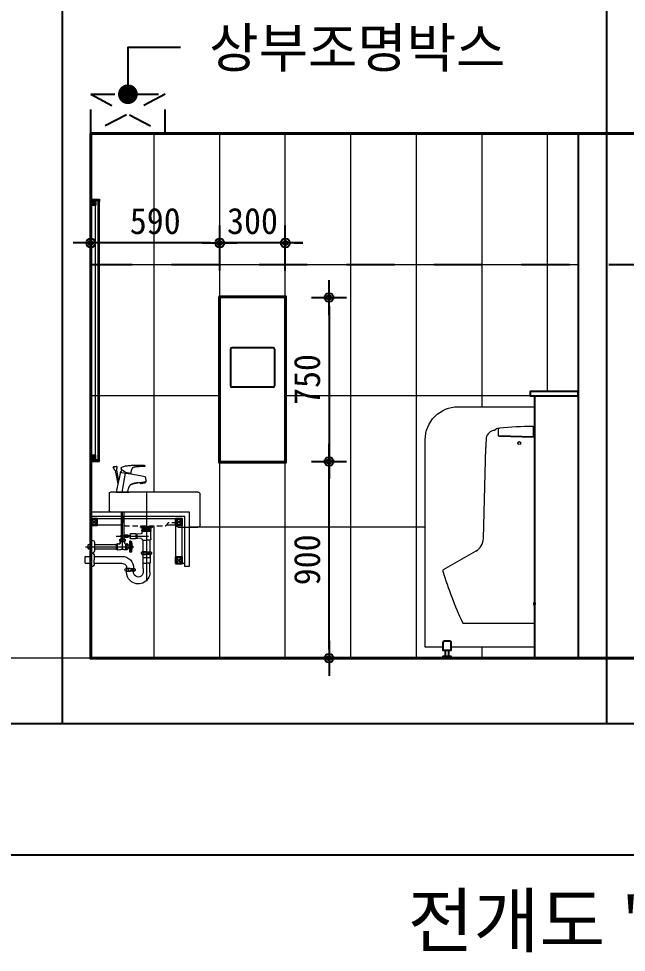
# Model space of a CAD drawing. Header units: millimetres. Extents: x -423835 to -174325, y -1379898 to -1311126.
# Drawn here: x -399246 to -396466, y -1344097 to -1339826 of the extents above; entities that cross this region are included whole.
import ezdxf
from ezdxf.enums import TextEntityAlignment as Align

# ---------------------------------------------------------------- set-up
doc = ezdxf.new("R2010")
doc.units = ezdxf.units.MM
doc.header["$LTSCALE"] = 100
doc.header["$MEASUREMENT"] = 0
doc.header["$PDSIZE"] = -10
for name, pattern in [('CEN', [62, 60, -1, 0, -1]), ('HID', [2, 1.1, -0.9]), ('HIDDEN', [0.375, 0.25, -0.125])]:
    doc.linetypes.add(name, pattern=pattern)
doc.layers.get('0').update_dxf_attribs({"linetype": 'CONTINUOUS'})
doc.layers.get('Defpoints').update_dxf_attribs({"color": 153, "linetype": 'CONTINUOUS'})
for name, color, linetype in [('A-AXIS-DIMS', 7, 'CONTINUOUS'), ('A-MKXS-LEAD', 7, 'CONTINUOUS'), ('AA-AXIS-LINE-1', 1, 'CONTINUOUS'), ('AA-ELE-2', 3, 'CONTINUOUS'), ('ELE-TOILET', 6, 'CONTINUOUS'), ('ELE_3', 4, 'CONTINUOUS'), ('HID', 1, 'HID'), ('방수', 7, 'HID')]:
    doc.layers.add(name, color=color, linetype=linetype)
for name, color, linetype, lineweight in [('A-CNTL', 1, 'CEN', 15), ('A-ELEV-LIN1', 2, 'CONTINUOUS', 40), ('A-ELEV-LIN2', 7, 'CONTINUOUS', 25), ('A-FLXM-SANI', 6, 'CONTINUOUS', 20), ('A-MKXS-TEXT1', 3, 'CONTINUOUS', 25), ('A-SECT-LIN2', 6, 'CONTINUOUS', 20), ('A-WAXK-PATT', 8, 'CONTINUOUS', 18), ('A-WAXM-CUBI', 6, 'CONTINUOUS', 20), ('A-XXXX-FIN2', 6, 'CONTINUOUS', 20), ('A-XXXX-SANI', 8, 'CONTINUOUS', 18), ('A-XXXX-STL', 3, 'CONTINUOUS', 25), ('A-XXXX-SYMB', 7, 'CONTINUOUS', 25), ('A-XXXX-TXT2', 3, 'CONTINUOUS', 25)]:
    doc.layers.add(name, color=color, linetype=linetype, lineweight=lineweight)
doc.styles.add('돋움체', font='')
doc.styles.add('맑은 고딕', font='malgun.ttf')
doc.styles.add('유형1', font='H2GTRM.TTF', dxfattribs={"width": 0.8, "height": 8})
doc.styles.get('돋움체').set_extended_font_data('DotumChe')
doc.dimstyles.new('SHL-1S', dxfattribs={"dimtxt": 2.5, "dimasz": 1, "dimexe": 2, "dimexo": 3, "dimgap": 1, "dimtad": 1, "dimdec": 0, "dimdsep": 46, "dimlunit": 6, "dimtxsty": '돋움체', "dimblk1": 'DIMDOT', "dimblk2": 'DIMDOT', "dimsah": 1, "dimcen": 2.5, "dimdle": 1.5, "dimclrt": 3, "dimadec": 0, "dimazin": 0, "dimtfac": 1, "dimtdec": 0, "dimtix": 1, "dimtmove": 2, "dimatfit": 3, "dimldrblk": 'DIMDOT', "dimfxl": 2, "dimtvp": 1, "dimtolj": 1, "dimtzin": 0, "dimarcsym": 0})

# ---------------------------------------------------------------- blocks, each defined once
blk = doc.blocks.new('dg')
at = {"layer": 'ELE-TOILET', "color": 6}
for p, q in [((-325804.7, 79353.9), (-325804.7, 79378.9)), ((-325789.7, 79353.9), (-325789.7, 79378.9))]:
    blk.add_line(p, q, dxfattribs=at)
blk.add_lwpolyline([(-325787.7, 79423.9), (-325806.7, 79423.9, 0.414214), (-325814.7, 79415.9), (-325814.7, 79378.9), (-325779.7, 79378.9), (-325779.7, 79415.9, 0.414214), (-325787.7, 79423.9)], format="xyb", dxfattribs=at)
blk.add_lwpolyline([(-325814.7, 79343.9), (-325779.7, 79343.9), (-325779.7, 79353.9), (-325814.7, 79353.9)], close=True, dxfattribs=at)
blk = doc.blocks.new('소변기_측면')
at = {"layer": 'A-WAXM-CUBI'}
for p, q in [((-110, 1014), (-110, 1011.3)), ((-333.7, 548), (-323.2, 964.6)), ((-369, 489), (-517.5, 404.3)), ((-425, 160), (-100, 160))]:
    blk.add_line(p, q, dxfattribs=at)
for points in [[(-517.5, 50), (-600, 50), (-600, 1000, -0.414214), (-450, 1150), (-100, 1150), (-100, 50), (-482.5, 50)], [(-282, 1042.3, -0.234802), (-267.1, 1052.1, -0.448928), (-266, 1051.1), (-266, 1018.9, 0.405474), (-263.1, 1015.9), (-100, 1011), (-100, 160)], [(-266, 1021.5, 0.405474), (-263.1, 1018.5), (-105, 1013.8), (-105, 1058, 0.414915), (-107, 1060, 0.022618), (-260.6, 1052.7, 0.387286), (-266, 1046.7)]]:
    blk.add_lwpolyline(points, format="xyb", dxfattribs=at)
blk.add_circle((-169.5, 984.1), 6.5, dxfattribs=at)
for centre, radius, start, end in [((-280.6, 1002.4), 40, 92.4909, 173.7099), ((107.6, -7920.5), 8971.3, 92.48891, 92.49087), ((176.6, 952), 500, 173.7099, 178.5507), ((-403.7, 549.8), 70, 299.6942, 358.5507), ((-515, 400), 5, 119.6942, 197.3398), ((1389.3, 994.6), 2000, 197.3398, 204.5718), ((-425, 165), 5, 204.5718, 270)]:
    blk.add_arc(centre, radius, start, end, dxfattribs=at)
for p in [(-107, 1060), (-107, 1060), (-105, 1058.3), (-176, 984.1), (-176, 984.1), (-169.5, 990.6), (-105, 1013.8)]:
    blk.add_point(p, dxfattribs=at)
at = {"layer": 'Defpoints'}
for p, q in [((-100, 243.3), (-100, 256.7)), ((-106.7, 250), (-93.3, 250))]:
    blk.add_line(p, q, dxfattribs=at)
at = {"layer": 'A-WAXM-CUBI', "xscale": -1}
blk.add_blockref('dg', (-326297.2, -79343.9), dxfattribs=at)
at = {"layer": 'Defpoints', "insert": (-111.5, 239.8), "char_height": 1.875, "attachment_point": 5, "style": '유형1'}
blk.add_mtext_dynamic_manual_height_columns('\\A1;대림요업 CU-511P', width=45.578, gutter_width=6.25, heights=[0], dxfattribs=at)
blk = doc.blocks.new('세면대(측면)')
at = {"layer": 'A-CNTL'}
for p, q in [((-255, 760), (-255, 352.8)), ((-145, 495.3), (-145, 670)), ((-195, 558.5, -2.9), (-263.5, 558.5, -2.9)), ((-116.6, 558.5, -2.9), (-195, 558.5, -2.9)), ((23.5, 510), (-196.9, 510))]:
    blk.add_line(p, q, dxfattribs=at)
at = {"layer": 'A-FLXM-SANI'}
for p, q in [((-139.3, 864.8), (-159.4, 850.8)), ((-142, 859.8), (-148, 858.8)), ((-140.2, 870), (-139.8, 868)), ((-117.3, 860.5), (-127.6, 811.8)), ((-111.4, 859.2), (-124.6, 797.1)), ((-116, 878.6), (-119, 877.7)), ((-102.8, 874.3), (-119, 877.7)), ((-110.7, 859.4), (-117.8, 860.9)), ((-117.4, 860.5), (-116.3, 860.3)), ((-112.4, 859.4), (-116.3, 860.3)), ((-116, 878.6), (-115.9, 878.6)), ((-112.4, 859.4), (-111.2, 859.2)), ((-105.2, 876.3), (-102.8, 874.3)), ((-105.2, 876.3), (-105.2, 876.3)), ((-159.4, 850.8), (-182.9, 846.6)), ((-143.4, 760), (-158.5, 845.8)), ((-141.8, 848.7), (-136.4, 849.7)), ((-127.6, 811.8), (-117, 760)), ((-249.8, 808.6), (-250.7, 803.7)), ((-227, 799.5), (-250.7, 803.7)), ((-249.8, 802.9), (-250.7, 803.7)), ((-226.2, 804.4), (-249.8, 808.6)), ((-249.8, 802.9), (-248, 802.6)), ((-229.8, 799.4), (-248, 802.6)), ((-230.3, 799.3), (-247.7, 802.4)), ((-229.8, 799.4), (-228.1, 799.1)), ((-228.1, 799.1), (-227, 799.5)), ((-226.2, 804.4), (-227, 799.5)), ((-225.7, 804.3), (-226.2, 804.4)), ((-500, 610), (-500, 750)), ((-490, 760), (-90, 760)), ((-114.6, 760), (-175.3, 760)), ((-85, 755), (-85, 675)), ((-151.3, 670), (-151.3, 546)), ((-138.6, 670), (-138.6, 546)), ((-400, 600), (-490, 600)), ((-277.4, 603.5, -2.9), (-282.5, 600.4, -2.9)), ((-282.5, 600.4, -2.9), (-255, 600.4, -2.9)), ((-282.5, 599.4, -2.9), (-282.5, 600.4, -2.9)), ((-272.5, 599.4, -2.9), (-282.5, 599.4, -2.9)), ((-280.7, 599.4, -2.9), (-280.7, 598.1, -2.9)), ((-237.5, 599.4, -2.9), (-272.5, 599.4, -2.9)), ((-227.5, 600.4, -2.9), (-255, 600.4, -2.9)), ((-237.5, 599.4, -2.9), (-227.5, 599.4, -2.9)), ((-232.5, 603.4, -2.9), (-227.5, 600.4, -2.9)), ((-229.3, 599.4, -2.9), (-229.3, 598.1, -2.9)), ((-227.5, 599.4, -2.9), (-227.5, 600.4, -2.9)), ((-280.2, 597.6, -2.9), (-275.2, 597.6, -2.9)), ((-275.7, 582, -2.9), (-275.7, 586.1, -2.9)), ((-275.2, 597.6, -2.9), (-255, 597.6, -2.9)), ((-275.2, 597.6, -2.9), (-275.2, 591.5, -2.9)), ((-274.2, 590.9, -2.9), (-275.2, 591.5, -2.9)), ((-275, 546.9, -2.9), (-275, 579.5, -2.9)), ((-274.2, 590.9, -2.9), (-272.8, 590.9, -2.9)), ((-255, 580.5, -2.9), (-274, 580.5, -2.9)), ((-272.8, 590.9, -2.9), (-255, 590.9, -2.9)), ((-272.5, 587.5, -2.9), (-272.5, 590.9, -2.9)), ((-272.4, 587.5, -2.9), (-255.2, 587.5, -2.9)), ((-269, 586.1, -2.9), (-269, 582, -2.9)), ((-269, 586.1, -2.9), (-261.6, 586.1, -2.9)), ((-269, 582, -2.9), (-261.6, 582, -2.9)), ((-268.4, 591.5, -2.9), (-268.4, 597.6, -2.9)), ((-268.4, 591.5, -2.9), (-261, 591.5, -2.9)), ((-261.6, 586.1, -2.9), (-261.6, 582, -2.9)), ((-261, 591.5, -2.9), (-261, 597.6, -2.9)), ((-234.8, 597.6, -2.9), (-255, 597.6, -2.9)), ((-237.2, 590.9, -2.9), (-255, 590.9, -2.9)), ((-237.6, 580.5, -2.9), (-255, 580.5, -2.9)), ((-237.6, 587.5, -2.9), (-254.8, 587.5, -2.9)), ((-249, 591.5, -2.9), (-249, 597.6, -2.9)), ((-241.6, 591.5, -2.9), (-249, 591.5, -2.9)), ((-241, 586.1, -2.9), (-248.4, 586.1, -2.9)), ((-248.4, 586.1, -2.9), (-248.4, 582, -2.9)), ((-241, 582, -2.9), (-248.4, 582, -2.9)), ((-241.6, 591.5, -2.9), (-241.6, 597.6, -2.9)), ((-241, 586.1, -2.9), (-241, 582, -2.9)), ((-238.2, 580.5, -2.9), (-237.6, 580.5, -2.9)), ((-237.6, 580.5, -2.9), (-237.2, 580.5, -2.9)), ((-237.5, 587.5, -2.9), (-237.5, 590.9, -2.9)), ((-236, 580.5, -2.9), (-237.5, 580.5, -2.9)), ((-235.8, 590.9, -2.9), (-237.2, 590.9, -2.9)), ((-235.8, 590.9, -2.9), (-234.8, 591.5, -2.9)), ((-235, 574.2, -2.9), (-235, 579.5, -2.9)), ((-229.8, 597.6, -2.9), (-234.8, 597.6, -2.9)), ((-234.8, 597.6, -2.9), (-234.8, 591.5, -2.9)), ((-234.3, 582, -2.9), (-234.3, 586.1, -2.9)), ((-230.5, 569.2, -2.9), (-214.5, 567.5, -2.9)), ((-212.5, 567.7, -2.9), (-207.4, 567.7, -2.9)), ((-212.3, 549.3, -2.9), (-212.3, 567.8, -2.9)), ((-211, 568.5, -2.9), (-211, 567.7, -2.9)), ((-207.3, 568.5, -2.9), (-211, 568.5, -2.9)), ((-207.4, 567.7, -2.9), (-207.4, 568.7, -2.9)), ((-207.4, 548.3, -2.9), (-207.4, 567.7, -2.9)), ((-206.6, 569.5, -2.9), (-181.4, 569.5, -2.9)), ((-179.9, 568, -2.9), (-179.9, 562.3, -2.9)), ((-179.9, 562.3, -2.9), (-179.9, 549, -2.9)), ((-168.7, 561, -2.9), (-179.9, 561, -2.9)), ((-179.9, 556, -2.9), (-168.7, 556, -2.9)), ((-168.7, 561, -2.9), (-173.3, 561, -2.9)), ((-173.3, 556, -2.9), (-168.7, 556, -2.9)), ((-157.7, 564.3, -2.9), (-168.8, 564.3, -2.9)), ((-154.4, 564.3, -2.9), (-157.7, 564.3, -2.9)), ((-137.1, 561, -2.9), (-154.5, 561, -2.9)), ((-154.5, 556, -2.9), (-137.1, 556, -2.9)), ((-136.6, 560.5, -2.9), (-137.1, 561, -2.9)), ((-137.1, 556, -2.9), (-136.6, 556.5, -2.9)), ((-136.6, 556.5, -2.9), (-136.6, 560.5, -2.9)), ((-273, 540.5, -2.9), (-255, 540.5, -2.9)), ((-270.9, 540.5, -2.9), (-270.9, 459.5, -2.9)), ((-237, 540.5, -2.9), (-255, 540.5, -2.9)), ((-239.1, 459.5, -2.9), (-239.1, 540.5, -2.9)), ((-231.1, 547.8, -2.9), (-214.5, 549.6, -2.9)), ((-212.3, 549.3, -2.9), (-207.4, 549.3, -2.9)), ((-211, 548.5, -2.9), (-211, 549.3, -2.9)), ((-207.3, 548.5, -2.9), (-211, 548.5, -2.9)), ((-181.4, 547.5, -2.9), (-206.6, 547.5, -2.9)), ((-185.9, 534), (-185.9, 510)), ((-185.3, 534.5), (-184.5, 534.5)), ((-184.5, 534.5), (-184, 535)), ((-184.5, 534.5), (-184.5, 510)), ((-184, 535), (-184, 510)), ((-184, 535), (-180.8, 535)), ((-184, 534.6), (-180.5, 534.6)), ((-184, 533.6), (-180.5, 533.6)), ((-184, 532.6), (-180.5, 532.6)), ((-184, 531.6), (-180.5, 531.6)), ((-184, 530.6), (-180.5, 530.6)), ((-184, 529.6), (-180.5, 529.6)), ((-184, 528.6), (-180.5, 528.6)), ((-184, 527.6), (-180.5, 527.6)), ((-184, 526.6), (-180.5, 526.6)), ((-184, 525.6), (-180.5, 525.6)), ((-184, 524.6), (-180.5, 524.6)), ((-184, 523.6), (-180.5, 523.6)), ((-184, 522.6), (-180.5, 522.6)), ((-184, 521.6), (-180.5, 521.6)), ((-184, 520.6), (-180.5, 520.6)), ((-184, 519.6), (-180.5, 519.6)), ((-184, 518.6), (-180.5, 518.6)), ((-184, 517.6), (-180.5, 517.6)), ((-184, 516.6), (-180.5, 516.6)), ((-184, 515.6), (-180.5, 515.6)), ((-184, 514.6), (-180.5, 514.6)), ((-184, 513.6), (-180.5, 513.6)), ((-184, 512.6), (-180.5, 512.6)), ((-180.5, 535.5), (-179, 535.5)), ((-180.5, 535.3), (-180.5, 535.5)), ((-180.5, 535.3), (-180.5, 510)), ((-179, 534.5), (-179, 535.5)), ((-179, 510), (-179, 534.5)), ((-173.9, 514.8), (-179, 514.8)), ((-173.9, 515.8), (-173.9, 514.8)), ((-173.9, 514.8), (-173.9, 505.3)), ((-169, 521.4), (-169.6, 520.4)), ((-168.8, 552.8, -2.9), (-157.5, 552.8, -2.9)), ((-160.9, 522), (-160.9, 522.8)), ((-160.9, 498), (-160.9, 522)), ((-160, 522), (-160.9, 522)), ((-160, 521.3), (-160.9, 521.3)), ((-160, 521.3), (-158.7, 522.2)), ((-160, 521.3), (-160, 522)), ((-157.5, 552.8, -2.9), (-154.4, 552.8, -2.9)), ((-138.6, 546), (-155.5, 546)), ((-155.5, 526.5), (-155.5, 534)), ((-134.5, 534), (-155.5, 534)), ((-154.2, 530), (-155.5, 530)), ((-154.2, 530), (-155.5, 527.9)), ((-154.2, 530), (-154.2, 534)), ((-134.5, 546), (-138.6, 546)), ((-135.7, 530), (-135.7, 534)), ((-134.5, 530), (-135.7, 530)), ((-135.7, 530), (-134.5, 527.9)), ((-134.5, 526.1), (-134.5, 534)), ((-117, 519.3), (-117, 522)), ((-17, 520.3), (-117, 520.3)), ((-117, 519.3), (-117, 500.8)), ((-17, 529), (-17, 491)), ((0, 540), (-6, 540)), ((0, 480), (0, 540)), ((11, 520.3), (0, 520.3)), ((0, 519.7), (0, 500.4)), ((1.5, 519.3), (0.5, 520.3)), ((1.5, 499.8), (1.5, 520.3)), ((1.5, 519.3), (12, 519.3)), ((12, 519.3), (11, 520.3)), ((11.9, 500.8), (11.9, 519.3)), ((-271.2, 487), (-275.5, 487)), ((-271.2, 487), (-275.5, 487)), ((-275.1, 475), (-275.5, 475)), ((-275.1, 475), (-255, 475)), ((-271.8, 475), (-271.8, 435.2)), ((-255, 487), (-271.2, 487)), ((-255, 487), (-271.2, 487)), ((-255, 487), (-238.7, 487)), ((-255, 487), (-238.7, 487)), ((-234.8, 475), (-255, 475)), ((-238.7, 487), (-234.5, 487)), ((-238.7, 487), (-234.5, 487)), ((-238.2, 475), (-238.2, 435.2)), ((-234.8, 475), (-234.5, 475)), ((-185.9, 486), (-185.9, 510)), ((-185.3, 485.5), (-184.5, 485.5)), ((-184.5, 485.5), (-184.5, 510)), ((-184.5, 485.5), (-184, 485)), ((-184, 511.6), (-180.5, 511.6)), ((-184, 510.6), (-180.5, 510.6)), ((-184, 485), (-184, 510)), ((-184, 509.5), (-180.5, 509.5)), ((-184, 508.5), (-180.5, 508.5)), ((-184, 507.5), (-180.5, 507.5)), ((-184, 506.5), (-180.5, 506.5)), ((-184, 505.5), (-180.5, 505.5)), ((-184, 504.5), (-180.5, 504.5)), ((-184, 503.5), (-180.5, 503.5)), ((-184, 502.5), (-180.5, 502.5)), ((-184, 501.5), (-180.5, 501.5)), ((-184, 500.5), (-180.5, 500.5)), ((-184, 499.5), (-180.5, 499.5)), ((-184, 498.5), (-180.5, 498.5)), ((-184, 497.5), (-180.5, 497.5)), ((-184, 496.5), (-180.5, 496.5)), ((-184, 495.5), (-180.5, 495.5)), ((-184, 494.5), (-180.5, 494.5)), ((-184, 493.5), (-180.5, 493.5)), ((-184, 492.5), (-180.5, 492.5)), ((-184, 491.5), (-180.5, 491.5)), ((-184, 490.5), (-180.5, 490.5)), ((-184, 489.5), (-180.5, 489.5)), ((-184, 488.5), (-180.5, 488.5)), ((-184, 487.5), (-180.5, 487.5)), ((-184, 486.5), (-180.5, 486.5)), ((-184, 485.5), (-180.5, 485.5)), ((-184, 485), (-180.8, 485)), ((-180.5, 484.7), (-180.5, 510)), ((-180.5, 484.5), (-180.5, 484.7)), ((-180.5, 484.5), (-179, 484.5)), ((-179, 484.5), (-179, 510)), ((-173.9, 505.3), (-179, 505.3)), ((-173.9, 504.3), (-173.9, 505.3)), ((-169, 498.7), (-169.6, 499.7)), ((-160, 498.8), (-160.9, 498.8)), ((-160.9, 497.3), (-160.9, 498)), ((-157.3, 498), (-160.9, 498)), ((-160, 498), (-160, 498.8)), ((-160, 498.8), (-158.7, 498)), ((-117, 498), (-117, 500.8)), ((-17, 499.8), (-117, 499.8)), ((-117, 499.8), (-117, 499.6)), ((-117, 498), (-117, 499.6)), ((-6, 480), (0, 480)), ((11, 499.8), (0, 499.8)), ((0.5, 499.8), (1.5, 500.8)), ((1.5, 500.8), (12, 500.8)), ((11, 499.8), (12, 500.8)), ((-271.8, 435.2), (-255, 435.2)), ((-270.9, 459.5, -2.9), (-239.1, 459.5, -2.9)), ((-270.9, 393), (-270.9, 433.6)), ((-238.2, 435.2), (-255, 435.2)), ((-239.1, 410.4), (-239.1, 433.6)), ((-16, 434.1), (-142.7, 434.1)), ((-16, 465.9), (-142.6, 465.9)), ((-16, 467.4), (-16, 450)), ((-16, 432.6), (-16, 450)), ((26.1, 465.9), (0, 465.9)), ((26.1, 434.1), (0, 434.1)), ((26.1, 434.1), (26.1, 465.9)), ((-239.1, 410.4), (-239.1, 393)), ((-196.3, 410.7), (-200.6, 410.7)), ((-200.2, 398.7), (-180.1, 398.7)), ((-196.8, 398.7), (-196.8, 398)), ((-180.1, 410.7), (-196.3, 410.7)), ((-195.9, 393), (-195.9, 396.4)), ((-180.1, 410.7), (-180, 410.7)), ((-179.9, 410.7), (-180, 410.7)), ((-179.9, 410.7), (-163.7, 410.7)), ((-159.8, 398.7), (-179.9, 398.7)), ((-164.1, 393), (-164.1, 398.7)), ((-163.7, 410.7), (-159.4, 410.7))]:
    blk.add_line(p, q, dxfattribs=at)
at = {"layer": 'A-FLXM-SANI', "elevation": -2.9}
for points in [[(-170.1, 561, -0.044238), (-169.9, 561.3, -0.189273), (-169.4, 561.5, -0.189273), (-169, 561.3, -0.101059), (-168.5, 560.6, -0.059302), (-168.2, 559.7, -0.045722), (-168.1, 558.5, -0.045722)], [(-168.1, 558.5, -0.045722), (-168.2, 557.3, -0.059302), (-168.5, 556.4, -0.101059), (-169, 555.8, -0.189273), (-169.4, 555.6, -0.189273), (-169.9, 555.8, -0.044238), (-170.1, 556, -0.059302)], [(-153.1, 561, 0.044238), (-153.3, 561.3, 0.189273), (-153.8, 561.5, 0.189273), (-154.2, 561.3, 0.101059), (-154.7, 560.6, 0.059302), (-155, 559.7, 0.045722), (-155.1, 558.5, 0.045722)], [(-155.1, 558.5, 0.045722), (-155, 557.3, 0.059302), (-154.7, 556.5, 0.101059), (-154.2, 555.8, 0.189273), (-153.8, 555.6, 0.189273), (-153.3, 555.8, 0.044238), (-153.1, 556, 0.059302)]]:
    blk.add_lwpolyline(points, format="xyb", dxfattribs=at)
at = {"layer": 'A-FLXM-SANI'}
for points in [[(-269.2, 481, 0.155217), (-269.8, 482.9, 0.106747), (-271.8, 484.7, 0.073043), (-274.6, 485.9, 0.028511), (-276.3, 486.2, 0.059523)], [(-276.3, 475.8, 0.028511), (-274.6, 476.1, 0.073043), (-271.8, 477.3, 0.106747), (-269.8, 479.1, 0.155217), (-269.2, 481, 0.155217)], [(-263.3, 482.7, 0.32729), (-263.3, 479.3, 0.106373), (-261.3, 477.5, 0.071219), (-258.6, 476.4, 0.057537), (-255, 476, 0.057537)], [(-255, 486, 0.057537), (-258.6, 485.6, 0.071219), (-261.3, 484.5, 0.106373), (-263.3, 482.7, 0.159483)], [(-255, 486, 0.057537), (-258.6, 485.6, 0.071219), (-261.3, 484.5, 0.106373), (-263.3, 482.7, 0.159483)], [(-255, 486, -0.057537), (-251.4, 485.6, -0.071219), (-248.7, 484.5, -0.106373), (-246.7, 482.7, -0.159483)], [(-255, 486, -0.057537), (-251.4, 485.6, -0.071219), (-248.7, 484.5, -0.106373), (-246.7, 482.7, -0.159483)], [(-246.7, 482.7, -0.32729), (-246.7, 479.3, -0.106373), (-248.7, 477.5, -0.071219), (-251.4, 476.4, -0.057537), (-255, 476, -0.057537)], [(-240.8, 481, -0.155217), (-240.2, 482.9, -0.106747), (-238.2, 484.7, -0.073043), (-235.4, 485.9, -0.028511), (-233.7, 486.2, -0.059523)], [(-233.7, 475.8, -0.028511), (-235.4, 476.1, -0.073043), (-238.2, 477.3, -0.106747), (-240.2, 479.1, -0.155217), (-240.8, 481, -0.155217)], [(-194.3, 404.7, 0.155217), (-194.9, 406.6, 0.106747), (-196.9, 408.4, 0.073043), (-199.7, 409.6, 0.028511), (-201.4, 409.9, 0.059523)], [(-201.4, 399.5, 0.028511), (-199.7, 399.8, 0.073043), (-196.9, 401, 0.106747), (-194.9, 402.8, 0.155217), (-194.3, 404.7, 0.155217)], [(-188.4, 406.4, 0.32729), (-188.4, 403, 0.106373), (-186.3, 401.2, 0.071219), (-183.6, 400.1, 0.057537), (-180.1, 399.7, 0.057537)], [(-180, 409.7, 0.05879), (-183.6, 409.3, 0.071219), (-186.3, 408.2, 0.106373), (-188.4, 406.4, 0.159483)], [(-180, 409.7, -0.05879), (-176.4, 409.3, -0.071219), (-173.7, 408.2, -0.106373), (-171.6, 406.4, -0.159483)], [(-171.6, 406.4, -0.32729), (-171.6, 403, -0.106373), (-173.7, 401.2, -0.071219), (-176.4, 400.1, -0.057537), (-179.9, 399.7, -0.057537)], [(-165.7, 404.7, -0.155217), (-165.1, 406.6, -0.106747), (-163.1, 408.4, -0.073043), (-160.3, 409.6, -0.028511), (-158.6, 409.9, -0.059523)], [(-158.6, 399.5, -0.028511), (-160.3, 399.8, -0.073043), (-163.1, 401, -0.106747), (-165.1, 402.8, -0.155217), (-165.7, 404.7, -0.155217)]]:
    blk.add_lwpolyline(points, format="xyb", dxfattribs=at)
for centre, radius, start, end in [((-246.4, 878.4), 1.5, 154.2972, 270.8052), ((-244.8, 881.4), 1.5, 93.6966, 151.3141), ((-142, 859.3), 0.5, 34.0977, 100), ((-142.4, 872.8), 1.5, 12.9441, 66.1922), ((-170.5, 840), 35, 15.8809, 34.0977), ((-49.1, 874.1), 70, 177.0153, 190.8327), ((-117.3, 861), 0.5, 190.8327, 258), ((-120.9, 828.8), 50, 71.7204, 84.2796), ((-111.1, 859.7), 0.5, 258, 325.1673), ((-168.2, 899.4), 70, 325.1673, 338.9847), ((-248.7, 827.1), 2, 103.7822, 164.229), ((-145.3, 844.5), 35, 175.6305, 182.5585), ((-137.5, 848), 2, 12.5419, 57.7542), ((-252.2, 811), 2, 167.6446, 258.9831), ((-247.6, 802.9), 0.5, 206.8699, 260), ((-230.2, 799.8), 0.5, 260, 313.1301), ((-490, 750), 10, 90, 180), ((-90, 755), 5, 0, 90), ((-90, 675), 5, 270, 0), ((-490, 610), 10, 180, 270), ((-400, 610), 10, 270, 0), ((-280.2, 598.1, -2.9), 0.5, 180, 270), ((-229.8, 598.1, -2.9), 0.5, 270, 0), ((-272.4, 582.8, -2.9), 4.7, 43.9409, 136.0591), ((-272.4, 585.2, -2.9), 4.7, 223.9409, 316.0591), ((-271.8, 601.1, -2.9), 10.2, 250.5679, 289.4321), ((-274, 579.5, -2.9), 1, 90, 180), ((-255.5, 573.9, -2.9), 13.6, 89.0643, 116.6472), ((-255.5, 594.1, -2.9), 13.6, 243.3528, 270.9357), ((-255.2, 620.4, -2.9), 29.5, 258.5956, 270.3737), ((-254.8, 620.4, -2.9), 29.5, 269.6263, 281.4044), ((-254.5, 573.9, -2.9), 13.6, 63.3528, 90.9357), ((-254.5, 594.1, -2.9), 13.6, 269.0643, 296.6472), ((-238.2, 601.1, -2.9), 10.2, 250.5679, 289.4321), ((-237.6, 582.8, -2.9), 4.7, 43.9409, 136.0591), ((-237.6, 585.2, -2.9), 4.7, 223.9409, 316.0591), ((-236, 579.5, -2.9), 1, 0, 90), ((-230, 574.2, -2.9), 5, 180, 263.8845), ((-214.1, 572.5, -2.9), 5, 265.3322, 308.1927), ((-206.6, 568.7, -2.9), 0.8, 90, 180), ((-181.4, 568, -2.9), 1.5, 0, 90), ((-168.8, 559.3, -2.9), 5, 90.0143, 159.527), ((-168.8, 557.8, -2.9), 5, 200.5016, 270.0143), ((-154.4, 559.3, -2.9), 5, 20.5016, 90.0143), ((-154.4, 557.8, -2.9), 5, 270.0143, 339.527), ((-262, 547.5, -2.9), 13, 182.42, 212.3), ((-248, 547.5, -2.9), 13, 327.7, 345.0405), ((-230.6, 542.8, -2.9), 5, 96.1155, 165.0405), ((-214.1, 544.6, -2.9), 5, 51.8073, 94.6678), ((-206.6, 548.3, -2.9), 0.8, 180, 270), ((-176.7, 510), 14, 141.7859, 179.7527), ((-43, 510), 145, 178.0569, 189.4934), ((-43, 510), 145, 170.5066, 178.0569), ((-185.3, 533.8), 0.7, 90, 170.5066), ((-181.4, 549, -2.9), 1.5, 270, 0), ((-180.8, 535.3), 0.3, 270, 0), ((-181.7, 527.4), 14, 303.8098, 330), ((-164.4, 518.7), 5.36, 49.5694, 150), ((-160, 526.5), 4.5, 270, 0), ((-147.5, 540), 10, 143.1301, 216.8699), ((-142.5, 540), 10, 323.1301, 36.8699), ((-130.5, 526.1), 4, 180, 277.7117), ((-133.3, 546.8), 24.8, 277.7117, 290.9661), ((-121.9, 517), 7, 45.4871, 110.9661), ((-6, 529), 11, 90, 180), ((-270.2, 481), 8, 131.4096, 228.5904), ((-239.7, 481), 8, 311.4096, 48.5904), ((-176.7, 510.1), 14, 180.2473, 218.2141), ((-185.3, 486.2), 0.7, 189.4934, 270), ((-180.8, 484.7), 0.3, 0, 90), ((-181.7, 492.7), 14, 30, 56.1902), ((-164.4, 501.4), 5.36, 210, 310.4306), ((-157.3, 460), 38, 80.6952, 90), ((-145, 535), 38, 260.6952, 280.7373), ((-133.3, 473.3), 24.8, 69.0339, 100.7373), ((-121.9, 503), 7, 249.0339, 314.5), ((-6, 491), 11, 180, 270), ((4, 466.5), 20, 146.2077, 177.4359), ((4, 466.5), 20, 168.2007, 177.4359), ((-4.7, 471.6), 10, 111.1927, 142.8035), ((1.5, 452.5), 30, 92.866, 109.0071), ((-270.8, 435.2), 1, 180, 238.7026), ((-271.8, 433.6), 0.925, 0, 58.7026), ((-238.2, 433.6), 0.925, 121.2974, 180), ((-239.2, 435.2), 1, 301.2974, 0), ((-142.8, 412.5), 53.4, 89.8599, 181.9326), ((-142.8, 412.5), 21.6, 89.7966, 184.7747), ((4, 433.5), 20, 182.5641, 213.7923), ((-217.5, 393), 53.4, 180, 314.9403), ((-217.5, 393), 21.6, 180, 320.796), ((-195.3, 404.7), 8, 131.4096, 228.5904), ((-217.5, 393), 21.6, 320.796, 0), ((-212.8, 387.4), 19.2, 28.0637, 33.4561), ((-217.5, 393), 53.4, 314.9403, 0), ((-164.7, 404.7), 8, 311.4096, 48.5904), ((-4.7, 428.4), 10, 217.1965, 248.8073), ((1.5, 447.5), 30, 250.9929, 267.134)]:
    blk.add_arc(centre, radius, start, end, dxfattribs=at)
for centre, major_axis, ratio, start_param, end_param in [((-164.7, 523.6), (0, 5.4), 0.478204, 1.649187, 4.692658), ((-157.8, 540.3), (-5.23, 0), 0.866391, 1.800504, 4.443058), ((-132.3, 540.3), (5.23, 0), 0.866391, 1.824119, 4.49897), ((-120.6, 522.5), (0, 5.22), 0.46009, 1.292018, 4.793095), ((-164.7, 496.7), (0, 5.4), 0.478204, 4.6817, 7.825213), ((-120.6, 497.6), (0, 5.22), 0.46009, 4.613779, 8.15122)]:
    blk.add_ellipse(centre, major_axis=major_axis, ratio=ratio, start_param=start_param, end_param=end_param, dxfattribs=at)
for centre, major_axis, ratio in [((-164.7, 510), (0, -5.4), 0.478204), ((-145, 540.3), (5.23, 0), 0.866391), ((-120.6, 510), (0, -5.22), 0.46009)]:
    blk.add_ellipse(centre, major_axis=major_axis, ratio=ratio, dxfattribs=at)
for points in [[(-246.2, 882.2), (-247.7, 879.1)], [(-246.4, 876.9), (-241.3, 877), (-223.9, 876.5), (-206.6, 874.8), (-198.7, 873.4)], [(-141.8, 874.2), (-151.9, 877.6), (-167.4, 880.7), (-186.2, 882.7), (-206.7, 883.7), (-227.3, 883.7), (-244.9, 882.9)], [(-198.7, 873.4), (-196.6, 872.9), (-194.5, 872), (-192.7, 870.9), (-190.9, 869.5), (-189.4, 867.9), (-188.1, 866.2), (-187.1, 864.2), (-186.4, 862.2)], [(-186.4, 862.2), (-185.6, 859.3), (-184.1, 853.1), (-182.9, 846.8), (-182.9, 846.6)], [(-140.2, 870), (-140.5, 871.6), (-140.9, 873.2)], [(-139.4, 865.1), (-139.6, 865.8), (-139.7, 866.6), (-139.8, 867.2), (-139.8, 867.6), (-139.8, 867.9), (-139.8, 868)], [(-249.2, 829.1), (-184.3, 842.6)], [(-184.3, 842.6), (-184, 842.6), (-183.2, 842.7), (-181.9, 842.8), (-141.8, 848.7)], [(-250.3, 808.6), (-250.1, 808.6), (-249.8, 808.6)], [(-215.3, 802.7), (-224, 804.1), (-225.7, 804.3)], [(-215.3, 802.7), (-209.2, 801.7), (-203.2, 800.6), (-198.1, 799.6)], [(-198.1, 799.6), (-201.9, 800.4), (-205.9, 801.2), (-210.4, 801.9), (-215.3, 802.7)], [(-198.1, 799.6), (-193, 798.3), (-188.2, 796.7), (-184.1, 794.7), (-181.7, 793)], [(-181.7, 793), (-183.2, 794.1), (-185.6, 795.5), (-188.1, 796.6), (-190.6, 797.5), (-193.2, 798.3), (-195.6, 799), (-198.1, 799.6)], [(-181.7, 793), (-181, 792.4)], [(-181, 792.4), (-181.7, 793)], [(-181, 792.4), (-178.1, 789.2), (-175.7, 785.4), (-173.8, 781.4), (-172.2, 777.3), (-170.9, 773.1), (-169.8, 768.9), (-168.8, 764.7), (-167.9, 760.5)]]:
    blk.add_spline(points, degree=3, dxfattribs=at)
for points in [[(-139.3, 864.8), (-139.4, 864.9), (-139.4, 865), (-139.4, 865.1)], [(-254.2, 811.5), (-253, 816.9), (-251.8, 822.3), (-250.6, 827.7)], [(-135.6, 848.4), (-132.9, 836.2), (-130.3, 824), (-127.6, 811.8)]]:
    blk.add_open_spline(points, degree=3, dxfattribs=at)
blk.add_open_spline([(-252.6, 809.1), (-252.2, 809), (-251.5, 808.8), (-250.7, 808.7), (-250.3, 808.6)], degree=3, knots=[0.173317, 0.173317, 0.173317, 0.173317, 1.25795, 2.514058, 2.514058, 2.514058, 2.514058], dxfattribs=at)
at = {"layer": 'A-FLXM-SANI', "linetype": 'HIDDEN'}
blk.add_rational_spline([(-390, 609.9), (-390, 619.9), (-380, 619.9), (-369.4, 619.9), (-358.8, 619.9), (-353.2, 619.9), (-350.2, 615), (-348.3, 611.7), (-346.3, 608.4), (-343.4, 603.6), (-337.7, 603.6), (-322.8, 603.6), (-308, 603.6), (-235.4, 603.5, -2.4), (-162.8, 603.3, -4.8), (-154.5, 603.3, -4.8), (-153, 611.5, -4.1), (-148.5, 636.5, -1.9), (-143.9, 661.4, 0.3)], [1, 0.707106781187, 1, 1, 1, 0.870240175699, 1, 1, 1, 0.870240175699, 1, 1, 1, 1, 1, 0.767602996901, 1, 1, 1], degree=2, knots=[0, 0, 0, 1.570796, 1.570796, 2.570796, 2.570796, 3.60101, 3.60101, 4.60101, 4.60101, 5.631223, 5.631223, 6.631223, 6.631223, 7.631223, 7.631223, 9.02263, 9.02263, 10.02263, 10.02263, 10.02263], dxfattribs=at)
at = {"layer": 'A-SECT-LIN2'}
for p, q in [((0, 650), (-430, 650)), ((-418, 432.5), (-418, 638)), ((-418, 638), (0, 638)), ((-430, 432.5), (-418, 432.5))]:
    blk.add_line(p, q, dxfattribs=at)
blk.add_lwpolyline([(0, 670), (-450, 670), (-450, 420), (-430, 420), (-430, 650)], dxfattribs=at)
at = {"layer": 'A-XXXX-SANI'}
for p, q in [((-388, 638), (-388, 432.5)), ((-388, 608), (-346, 608)), ((-138.6, 608), (0, 608))]:
    blk.add_line(p, q, dxfattribs=at)
at = {"layer": 'A-XXXX-STL'}
for points in [[(-388, 608), (-418, 608), (-418, 638), (-388, 638)], [(-390, 610), (-416, 610), (-416, 636), (-390, 636)], [(0, 608), (-30, 608), (-30, 638), (0, 638)], [(-2, 610), (-28, 610), (-28, 636), (-2, 636)], [(-388, 432.5), (-418, 432.5), (-418, 462.5), (-388, 462.5)], [(-390, 434.5), (-416, 434.5), (-416, 460.5), (-390, 460.5)]]:
    blk.add_lwpolyline(points, close=True, dxfattribs=at)
at = {"layer": 'A-XXXX-SYMB', "color": 1, "linetype": 'CEN'}
for p, q in [((-416, 636), (-390, 610)), ((-390, 636), (-416, 610)), ((-2, 636), (-28, 610)), ((-2, 610), (-28, 636)), ((-416, 460.5), (-390, 434.5)), ((-390, 460.5), (-416, 434.5))]:
    blk.add_line(p, q, dxfattribs=at)
blk = doc.blocks.new('거울(측면)')
at = {"layer": 'A-SECT-LIN2'}
for p, q in [((-39.3, 2100, 0), (-39.3, 2090, 0)), ((-0.3, 2100, 0), (-39.3, 2100, 0)), ((-38.3, 2091, 0), (-38.3, 2099, 0)), ((-1.3, 2099, 0), (-38.3, 2099, 0)), ((-1.3, 901, 0), (-1.3, 2099, 0)), ((-0.3, 2100, 0), (-0.3, 900, 0)), ((-39.3, 910, 0), (-39.3, 2090, 0)), ((-34.3, 2090, 0), (-39.3, 2090, 0)), ((-35.3, 2091, 0), (-38.3, 2091, 0)), ((-35.3, 2092.5, 0), (-35.3, 2091, 0)), ((-35.3, 2092.5, 0), (-34.3, 2092.5, 0)), ((-34.3, 2090, 0), (-34.3, 2092.5, 0)), ((-34.3, 2092.5, 0), (-34.3, 2090, 0)), ((-34.3, 2090.9, 0), (-34.3, 2090.9, 0)), ((-34.3, 907.5, 0), (-34.3, 2090, 0)), ((-33.3, 907.3, 0), (-33.3, 2092.5, 0)), ((-33.3, 2092.5, 0), (-21.3, 2092.5, 0)), ((-21.3, 904.9, 0), (-21.3, 2092.5, 0)), ((-39.3, 900, 0), (-39.3, 910, 0)), ((-34.3, 910, 0), (-39.3, 910, 0)), ((-0.3, 900, 0), (-39.3, 900, 0)), ((-38.3, 909, 0), (-38.3, 901, 0)), ((-35.3, 909, 0), (-38.3, 909, 0)), ((-38.3, 901, 0), (-1.3, 901, 0)), ((-35.3, 907.5, 0), (-35.3, 909, 0)), ((-35.3, 907.5, 0), (-34.3, 907.5, 0)), ((-34.3, 910, 0), (-34.3, 907.5, 0)), ((-34.3, 907.5, 0), (-34.3, 910, 0)), ((-34.3, 909.1, 0), (-34.3, 909.1, 0)), ((-34.3, 907.5, 0), (-1.3, 907.5, 0))]:
    blk.add_line(p, q, dxfattribs=at)
at = {"layer": 'A-XXXX-SANI'}
for p, q in [((-34.3, 2099, 0), (-34.3, 2092.5, 0)), ((-1.3, 2099, 0), (-34.3, 2092.5, 0)), ((-34.3, 901, 0), (-34.3, 907.5, 0)), ((-1.3, 901, 0), (-34.3, 907.5, 0))]:
    blk.add_line(p, q, dxfattribs=at)
at = {"layer": 'A-XXXX-STL', "elevation": 0}
for points in [[(-1.3, 2092.5), (-21.3, 2092.5), (-21.3, 2072.5), (-1.3, 2072.5)], [(-3.3, 2090.5), (-19.3, 2090.5), (-19.3, 2074.5), (-3.3, 2074.5)], [(-1.3, 907.5), (-21.3, 907.5), (-21.3, 927.5), (-1.3, 927.5)], [(-3.3, 909.5), (-19.3, 909.5), (-19.3, 925.5), (-3.3, 925.5)]]:
    blk.add_lwpolyline(points, close=True, dxfattribs=at)
at = {"layer": 'A-XXXX-SYMB', "color": 1, "linetype": 'CEN'}
for p, q in [((-19.3, 2074.5, 0), (-3.3, 2090.5, 0)), ((-3.3, 2074.5, 0), (-19.3, 2090.5, 0)), ((-19.3, 925.5, 0), (-3.3, 909.5, 0)), ((-3.3, 925.5, 0), (-19.3, 909.5, 0))]:
    blk.add_line(p, q, dxfattribs=at)
blk = doc.blocks.new('DIMDOT')
at = {"linetype": 'Continuous'}
blk.add_line((-2, 0), (2, 0), dxfattribs=at)
for radius in [0.5, 0.25]:
    blk.add_circle((0, 0), radius, dxfattribs=at)
blk = doc.blocks.new('*D868')
at = {"layer": 'A-AXIS-DIMS', "color": 0, "lineweight": -2, "transparency": 16777216}
for p, q in [((-398326.3, -1340977.6), (-398326.3, -1340772.1)), ((-398026.3, -1340977.6), (-398026.3, -1340772.1)), ((-398366.3, -1340852.1), (-398406.3, -1340852.1)), ((-398026.3, -1340852.1), (-398326.3, -1340852.1)), ((-397986.3, -1340852.1), (-397946.3, -1340852.1))]:
    blk.add_line(p, q, dxfattribs=at)
at = {"layer": 'Defpoints', "color": 0, "transparency": 16777216}
for p in [(-398326.3, -1340852.1), (-398326.3, -1341097.6), (-398026.3, -1341097.6)]:
    blk.add_point(p, dxfattribs=at)
at = {"layer": 'A-AXIS-DIMS', "color": 0, "lineweight": -2, "transparency": 16777216, "xscale": 40, "yscale": 40, "zscale": 40}
blk.add_blockref('DIMDOT', (-398326.3, -1340852.1), dxfattribs=at)
at = {"layer": 'A-AXIS-DIMS', "color": 0, "lineweight": -2, "transparency": 16777216, "xscale": 40, "yscale": 40, "zscale": 40, "rotation": 180}
blk.add_blockref('DIMDOT', (-398026.3, -1340852.1), dxfattribs=at)
at = {"layer": 'A-AXIS-DIMS', "color": 3, "transparency": 16777216, "insert": (-398176.3, -1340752.1), "char_height": 120, "attachment_point": 5, "style": '돋움체'}
blk.add_mtext('\\A1;300', dxfattribs=at)
blk = doc.blocks.new('*D869')
at = {"layer": 'A-AXIS-DIMS', "color": 0, "lineweight": -2, "transparency": 16777216}
for p, q in [((-397906.3, -1341101.6), (-397746.3, -1341101.6)), ((-397826.3, -1341141.6), (-397826.3, -1341811.6)), ((-397906.3, -1341851.6), (-397746.3, -1341851.6))]:
    blk.add_line(p, q, dxfattribs=at)
at = {"layer": 'Defpoints', "color": 0, "transparency": 16777216}
for p in [(-398026.3, -1341101.6), (-398026.3, -1341851.6), (-397826.3, -1341851.6)]:
    blk.add_point(p, dxfattribs=at)
at = {"layer": 'A-AXIS-DIMS', "color": 0, "lineweight": -2, "transparency": 16777216, "xscale": 40, "yscale": 40, "zscale": 40}
for p, rotation in [((-397826.3, -1341101.6), 90), ((-397826.3, -1341851.6), 270)]:
    blk.add_blockref('DIMDOT', p, dxfattribs=dict(at, rotation=rotation))
at = {"layer": 'A-AXIS-DIMS', "color": 3, "transparency": 16777216, "insert": (-397926.3, -1341476.6), "char_height": 120, "attachment_point": 5, "rotation": 90, "style": '돋움체'}
blk.add_mtext('\\A1;750', dxfattribs=at)
blk = doc.blocks.new('*D870')
at = {"layer": 'A-AXIS-DIMS', "color": 0, "lineweight": -2, "transparency": 16777216}
for p, q in [((-397906.3, -1341851.6), (-397746.3, -1341851.6)), ((-397826.3, -1342711.6), (-397826.3, -1341891.6)), ((-397906.3, -1342751.6), (-397746.3, -1342751.6))]:
    blk.add_line(p, q, dxfattribs=at)
at = {"layer": 'Defpoints', "color": 0, "transparency": 16777216}
for p in [(-398026.3, -1341851.6), (-397826.3, -1341851.6), (-398026.3, -1342751.6)]:
    blk.add_point(p, dxfattribs=at)
at = {"layer": 'A-AXIS-DIMS', "color": 0, "lineweight": -2, "transparency": 16777216, "xscale": 40, "yscale": 40, "zscale": 40}
for p, rotation in [((-397826.3, -1341851.6), 90), ((-397826.3, -1342751.6), 270)]:
    blk.add_blockref('DIMDOT', p, dxfattribs=dict(at, rotation=rotation))
at = {"layer": 'A-AXIS-DIMS', "color": 3, "transparency": 16777216, "insert": (-397926.3, -1342301.6), "char_height": 120, "attachment_point": 5, "rotation": 90, "style": '돋움체'}
blk.add_mtext('\\A1;900', dxfattribs=at)
blk = doc.blocks.new('*D867')
at = {"layer": 'A-AXIS-DIMS', "color": 0, "lineweight": -2, "transparency": 16777216}
for p, q in [((-398916.3, -1341030.1), (-398916.3, -1340772.1)), ((-398326.3, -1340977.6), (-398326.3, -1340772.1)), ((-398366.3, -1340852.1), (-398876.3, -1340852.1))]:
    blk.add_line(p, q, dxfattribs=at)
at = {"layer": 'Defpoints', "color": 0, "transparency": 16777216}
for p in [(-398916.3, -1340852.1), (-398326.3, -1341097.6), (-398916.3, -1341150.1)]:
    blk.add_point(p, dxfattribs=at)
at = {"layer": 'A-AXIS-DIMS', "color": 0, "lineweight": -2, "transparency": 16777216, "xscale": 40, "yscale": 40, "zscale": 40, "rotation": 180}
blk.add_blockref('DIMDOT', (-398916.3, -1340852.1), dxfattribs=at)
at = {"layer": 'A-AXIS-DIMS', "color": 0, "lineweight": -2, "transparency": 16777216, "xscale": 40, "yscale": 40, "zscale": 40}
blk.add_blockref('DIMDOT', (-398326.3, -1340852.1), dxfattribs=at)
at = {"layer": 'A-AXIS-DIMS', "color": 3, "transparency": 16777216, "insert": (-398621.3, -1340752.1), "char_height": 120, "attachment_point": 5, "style": '돋움체'}
blk.add_mtext('\\A1;590', dxfattribs=at)

msp = doc.modelspace()

# ---------------------------------------------------------------- linework, layer by layer
at = {"color": 3, "ltscale": 2}
msp.add_line((-423835.4, -1343651.6), (-379750.4, -1343651.6), dxfattribs=at)
at = {"layer": 'A-ELEV-LIN1'}
msp.add_lwpolyline([(-398916.3, -1340351.6), (-393526.3, -1340351.6), (-393526.3, -1342751.6), (-398916.3, -1342751.6)], close=True, dxfattribs=at)
at = {"layer": 'A-ELEV-LIN2'}
msp.add_line((-396686.3, -1340351.6), (-396686.3, -1342751.6), dxfattribs=at)
at = {"layer": 'A-MKXS-LEAD'}
msp.add_lwpolyline([(-398506.3, -1339958.4), (-398746.3, -1339958.4), (-398746.3, -1340194.1)], dxfattribs=at)
at = {"layer": 'A-MKXS-LEAD', "const_width": 45}
msp.add_lwpolyline([(-398768.8, -1340171.6, 1), (-398723.8, -1340171.6, 1)], format="xyb", close=True, dxfattribs=at)
at = {"layer": 'A-WAXK-PATT'}
for p, q in [((-398626.3, -1341991.6), (-398626.3, -1340351.6)), ((-398326.3, -1341097.6), (-398326.3, -1340351.6)), ((-398026.3, -1342751.6), (-398026.3, -1340351.6)), ((-397726.3, -1342751.6), (-397726.3, -1340351.6)), ((-397426.3, -1342751.6), (-397426.3, -1340351.6)), ((-397126.3, -1341601.6), (-397126.3, -1340351.6)), ((-396826.3, -1341531.6), (-396826.3, -1340351.6)), ((-396686.3, -1340951.6), (-398877, -1340951.6)), ((-398330.3, -1341551.6), (-398916.3, -1341551.6)), ((-396786.3, -1341551.6), (-398022.3, -1341551.6)), ((-398326.3, -1342751.6), (-398326.3, -1341855.6)), ((-398626.3, -1342751.6), (-398626.3, -1342148.1)), ((-397386.3, -1342151.6), (-398466.3, -1342151.6)), ((-397126.3, -1342751.6), (-397126.3, -1342701.6))]:
    msp.add_line(p, q, dxfattribs=at)
at = {"layer": 'A-XXXX-FIN2'}
msp.add_line((-392096.3, -1342751.6), (-400246.3, -1342751.6), dxfattribs=at)
at = {"layer": 'AA-AXIS-LINE-1'}
for p, q in [((-399046.3, -1339473.9), (-399046.3, -1343051.6)), ((-396556.3, -1339473.9), (-396556.3, -1343051.6))]:
    msp.add_line(p, q, dxfattribs=at)
at = {"layer": 'AA-ELE-2'}
msp.add_line((-396886.3, -1341551.6), (-396886.3, -1342751.6), dxfattribs=at)
msp.add_lwpolyline([(-396686.3, -1341531.6), (-396906.3, -1341531.6), (-396906.3, -1341551.6), (-396686.3, -1341551.6)], close=True, dxfattribs=at)
at = {"layer": 'Defpoints'}
msp.add_line((-380230.4, -1343051.6), (-423835.4, -1343051.6), dxfattribs=at)
at = {"layer": 'ELE_3'}
for p, q in [((-398276.3, -1341338.3), (-398276.3, -1341505)), ((-398082.9, -1341331.6), (-398269.6, -1341331.6)), ((-398076.3, -1341338.3), (-398076.3, -1341505)), ((-398082.9, -1341511.6), (-398269.6, -1341511.6))]:
    msp.add_line(p, q, dxfattribs=at)
for points in [[(-398330.3, -1341097.6), (-398330.3, -1341855.6), (-398022.3, -1341855.6), (-398022.3, -1341097.6)], [(-398326.3, -1341101.6), (-398326.3, -1341851.6), (-398026.3, -1341851.6), (-398026.3, -1341101.6)]]:
    msp.add_lwpolyline(points, close=True, dxfattribs=at)
for centre, start, end in [((-398269.6, -1341338.3), 90, 180), ((-398082.9, -1341338.3), 0, 90), ((-398269.6, -1341505), 180, 270), ((-398082.9, -1341505), 270, 0)]:
    msp.add_arc(centre, 6.67, start, end, dxfattribs=at)
at = {"layer": 'HID'}
msp.add_lwpolyline([(-398916.3, -1340171.6), (-398576.3, -1340351.6), (-398576.3, -1340171.6), (-398916.3, -1340351.6), (-398916.3, -1340171.6), (-398576.3, -1340171.6)], dxfattribs=at)
at = {"layer": '방수', "color": 2, "ltscale": 2}
msp.add_line((-393526.3, -1340951.6), (-398916.3, -1340951.6), dxfattribs=at)

# ---------------------------------------------------------------- block references
at = {"xscale": -1}
for name in ['거울(측면)', '세면대(측면)']:
    msp.add_blockref(name, (-398916.3, -1342751.6), dxfattribs=at)
msp.add_blockref('소변기_측면', (-396786.3, -1342751.6))

# ---------------------------------------------------------------- texts
at = {"layer": 'A-MKXS-TEXT1', "style": '돋움체'}
msp.add_text('상부조명박스', height=180, dxfattribs=at).set_placement((-398374.6, -1339958.4), align=Align.MIDDLE_LEFT)
at = {"layer": 'A-XXXX-TXT2', "style": '맑은 고딕'}
msp.add_text('전개도 "K"', height=240, dxfattribs=at).set_placement((-396749.6, -1343951.6), align=Align.MIDDLE_CENTER)

# ---------------------------------------------------------------- dimensions: what is measured, and where the dimension line sits
at = {"layer": 'A-AXIS-DIMS'}
for base, p1, p2, picture, middle in [((-398916.3, -1340852.1), (-398326.3, -1341097.6), (-398916.3, -1341150.1), '*D867', (-398621.3, -1340752.1)), ((-398326.3, -1340852.1), (-398026.3, -1341097.6), (-398326.3, -1341097.6), '*D868', (-398176.3, -1340752.1))]:
    dim = msp.add_linear_dim(base=base, p1=p1, p2=p2, dimstyle='SHL-1S', override={"dimscale": 40, "dimtxt": 3}, dxfattribs=at)
    dim.commit()
    dim.dimension.update_dxf_attribs({"geometry": picture, "text_midpoint": middle})
for p1, angle, picture, middle in [((-398026.3, -1341101.6), 90, '*D869', (-397926.3, -1341476.6)), ((-398026.3, -1342751.6), 270, '*D870', (-397926.3, -1342301.6))]:
    dim = msp.add_linear_dim(base=(-397826.3, -1341851.6), p1=p1, p2=(-398026.3, -1341851.6), angle=angle, dimstyle='SHL-1S', override={"dimscale": 40, "dimtxt": 3}, dxfattribs=at)
    dim.commit()
    dim.dimension.update_dxf_attribs({"geometry": picture, "text_midpoint": middle})

doc.saveas('drawing.dxf')
